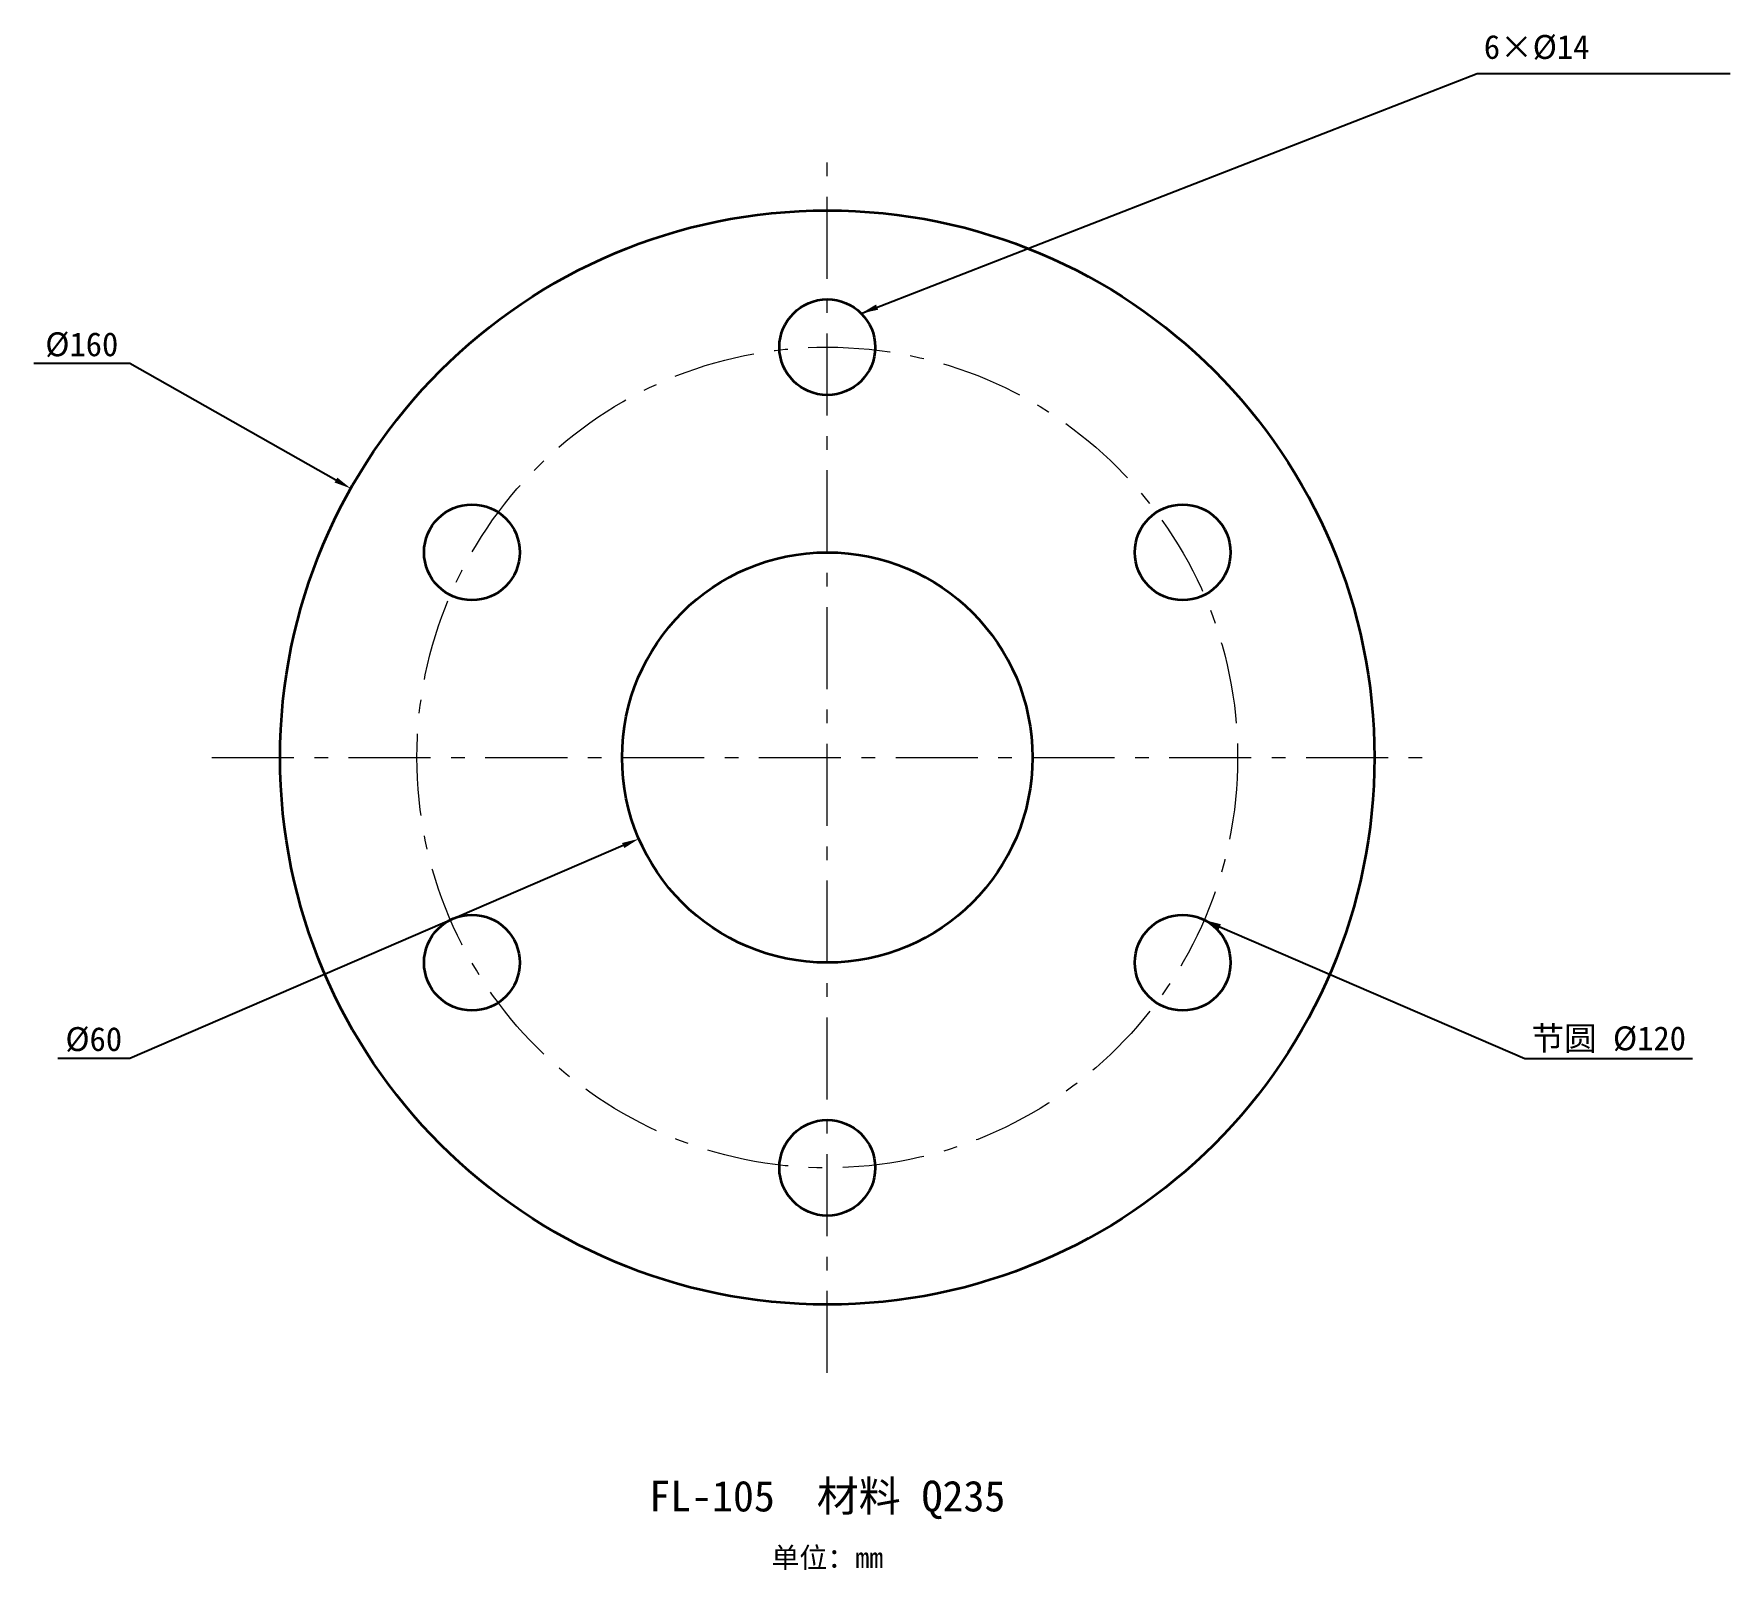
# Model space of a CAD drawing. Header units: millimetres. Extents: x -116 to 132, y -119 to 106.
import ezdxf
from ezdxf.enums import TextEntityAlignment as Align

# ---------------------------------------------------------------- set-up
doc = ezdxf.new("R2010")
doc.units = ezdxf.units.MM
doc.linetypes.add('CENTER', pattern=[20, 12, -3, 2, -3])
for name, color, linetype, lineweight in [('BOLT_HOLES', 7, 'CONTINUOUS', 35), ('BORE', 7, 'CONTINUOUS', 35), ('CENTER', 7, 'CENTER', 18), ('DIMENSIONS', 7, 'CONTINUOUS', 18), ('NOTES', 7, 'CONTINUOUS', 25), ('OUTLINE', 7, 'CONTINUOUS', 35)]:
    doc.layers.add(name, color=color, linetype=linetype, lineweight=lineweight)
doc.styles.add('CN', font='simsun.ttc')
doc.dimstyles.new('FLANGE_DIM', dxfattribs={"dimtxt": 3.5, "dimasz": 2.5, "dimexe": 1.25, "dimexo": 0.625, "dimgap": 1, "dimtad": 1, "dimtih": 1, "dimtoh": 1, "dimdec": 0, "dimtxsty": 'CN', "dimcen": 0, "dimclrd": 7, "dimclre": 7, "dimclrt": 7, "dimazin": 3, "dimtfac": 1, "dimtofl": 0, "dimtmove": 1, "dimatfit": 3})

msp = doc.modelspace()

# ---------------------------------------------------------------- linework, layer by layer
at = {"layer": 'BOLT_HOLES'}
for centre in [(0, 60), (-51.96, 30), (51.96, 30), (-51.96, -30), (51.96, -30), (0, -60)]:
    msp.add_circle(centre, 7, dxfattribs=at)
at = {"layer": 'BORE'}
msp.add_circle((0, 0), 30, dxfattribs=at)
at = {"layer": 'CENTER', "linetype": 'CENTER'}
for p, q in [((0, -90), (0, 90)), ((-90, 0), (90, 0))]:
    msp.add_line(p, q, dxfattribs=at)
msp.add_circle((0, 0), 60, dxfattribs=at)
at = {"layer": 'OUTLINE'}
msp.add_circle((0, 0), 80, dxfattribs=at)

# ---------------------------------------------------------------- texts
at = {"layer": 'DIMENSIONS', "insert": (96, 102), "char_height": 3.5, "attachment_point": 7, "style": 'CN'}
msp.add_mtext('6×Ø14', dxfattribs=at)
at = {"layer": 'NOTES', "style": 'CN'}
for s, height, p in [('FL-105  材料 Q235', 4.5, (0, -108)), ('单位：mm', 3, (0, -117))]:
    msp.add_text(s, height=height, dxfattribs=at).set_placement(p, align=Align.MIDDLE_CENTER)

# ---------------------------------------------------------------- dimensions: what is measured, and where the dimension line sits
at = {"layer": 'DIMENSIONS'}
for radius, location in [(80, (-102, 57.6)), (30, (-102, -44))]:
    msp.add_diameter_dim(center=(0, 0), radius=radius, location=location, dimstyle='FLANGE_DIM', dxfattribs=at).render()
msp.add_diameter_dim(center=(0, 0), radius=60, location=(102, -44), text='节圆 <>', dimstyle='FLANGE_DIM', dxfattribs=at).render()

# ---------------------------------------------------------------- leaders
msp.add_leader([(4.95, 64.95), (95, 100), (132, 100)], dimstyle='FLANGE_DIM', dxfattribs=at)

doc.saveas('drawing.dxf')
